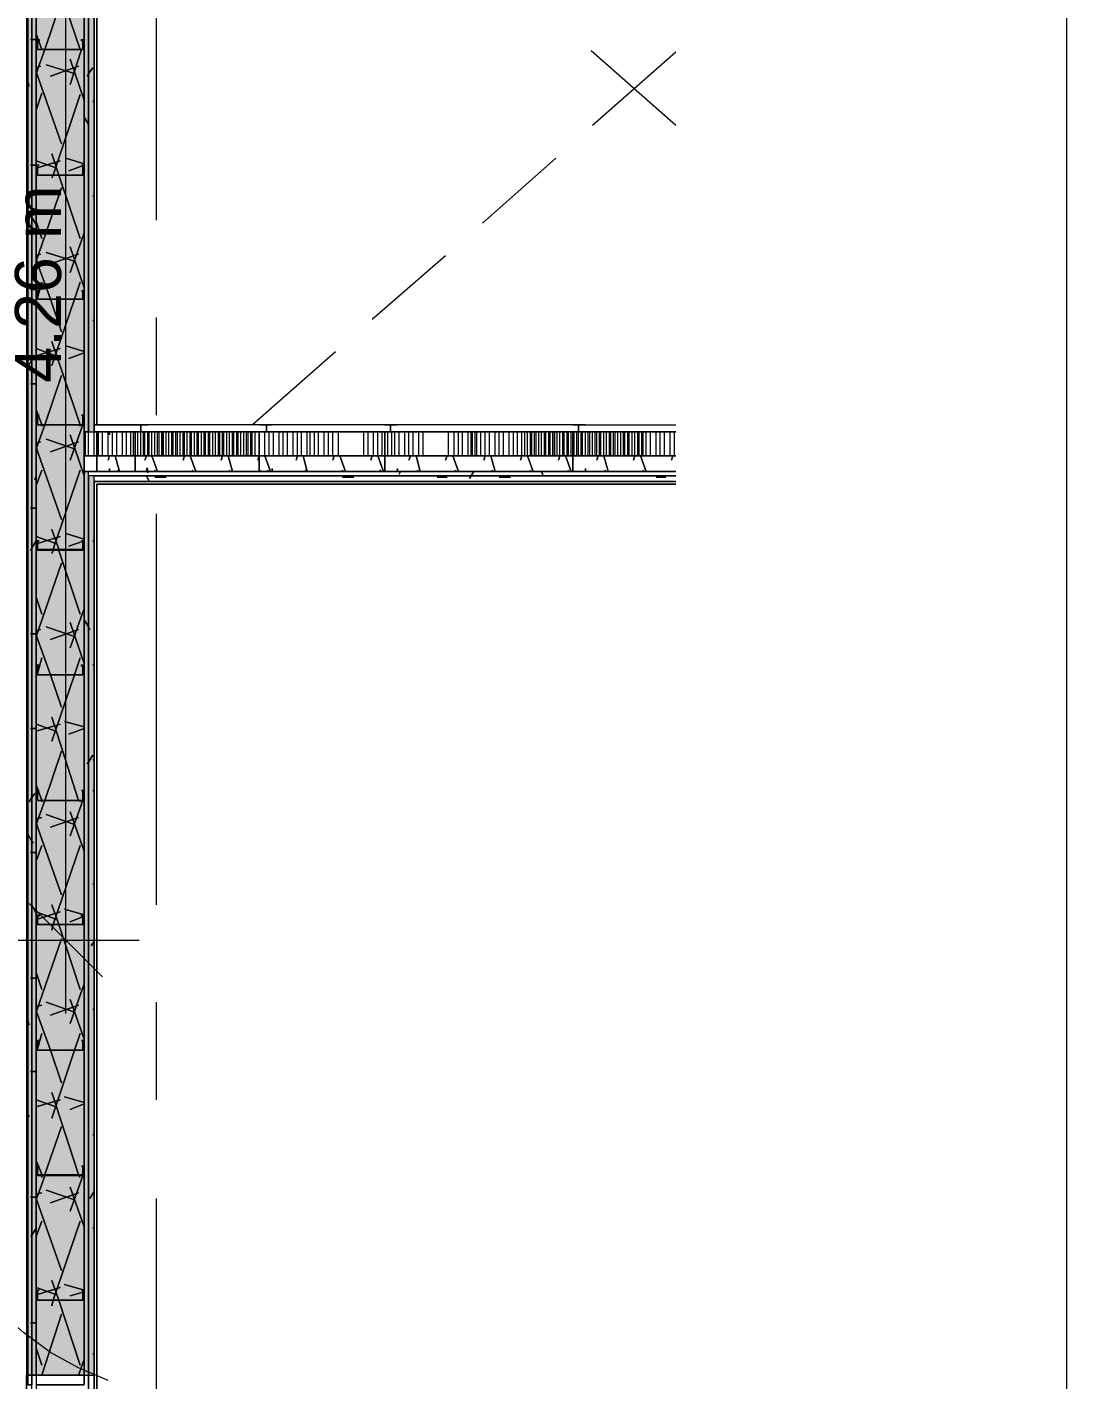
# Model space of a CAD drawing. Header units: metres. Extents: x -2 to 237, y -8 to 52.
# Drawn here: x 58.028 to 61.403, y 26.505 to 30.895 of the extents above; entities that cross this region are included whole.
import ezdxf

# ---------------------------------------------------------------- set-up
doc = ezdxf.new("R2010")
doc.units = ezdxf.units.M
doc.layers.add('HVAC - Ductos', color=5, linetype='Continuous', lineweight=0)
doc.layers.add('PDF_Text', color=7, linetype='Continuous', lineweight=0)
doc.layers.add('PDF_Geometry', color=7, linetype='Continuous', lineweight=0, true_color=0xaaaaaa)
doc.layers.add('PDF_Solid Fills', color=7, linetype='Continuous', lineweight=0, true_color=0xffffff)
doc.styles.add('PDF Helvetica', font='')
doc.styles.get('PDF Helvetica').set_extended_font_data('Helvetica')

msp = doc.modelspace()

# ---------------------------------------------------------------- hatches: boundary and pattern name
at = {"layer": 'PDF_Solid Fills', "lineweight": 0, "transparency": 33554559}
h = msp.add_hatch(color=256, dxfattribs=at)
h.paths.add_polyline_path([(58.0577, 24.2024), (58.044, 24.2024), (58.044, 22.7454), (58.0577, 22.7454)])
h.paths.add_polyline_path([(58.044, 32.5226), (58.0577, 32.5226), (58.0577, 32.5364), (58.044, 32.5364)])
h.paths.add_polyline_path([(58.044, 26.5207), (58.0577, 26.5207), (58.0577, 32.518), (58.044, 32.518)])
h = msp.add_hatch(color=256, dxfattribs=at)
h.paths.add_polyline_path([(58.044, 26.5207), (58.0577, 26.5207), (58.0577, 32.5364), (58.044, 32.5364)])
h.paths.add_polyline_path([(58.0577, 24.2024), (58.044, 24.2024), (58.044, 22.7454), (58.0577, 22.7454)])
h = msp.add_hatch(color=256, dxfattribs=at)
h.paths.add_polyline_path([(58.0577, 26.5207), (58.2135, 26.5207), (58.2135, 32.5502), (58.0577, 32.5502)])
h.paths.add_polyline_path([(58.2135, 24.2024), (58.0577, 24.2024), (58.0577, 22.7318), (58.06, 22.7318), (58.209, 22.7363)])
h = msp.add_hatch(color=256, dxfattribs=at)
h.paths.add_polyline_path([(58.0577, 26.5207), (58.2135, 26.5207), (58.2135, 32.5502), (58.0577, 32.5502)])
h.paths.add_polyline_path([(58.0623, 24.2024), (58.0623, 22.7318), (58.0645, 22.7318), (58.209, 22.7363), (58.2135, 24.2024)])
h = msp.add_hatch(color=256, dxfattribs=at)
h.paths.add_polyline_path([(58.2135, 32.5226), (58.2273, 32.5226), (58.2273, 32.5364), (58.2135, 32.5364)])
h.paths.add_polyline_path([(58.2273, 24.2024), (58.2135, 24.2024), (58.2135, 22.7454), (58.2273, 22.7454)])
h.paths.add_polyline_path([(58.2135, 26.5207), (58.2273, 26.5207), (58.2273, 29.453), (58.2135, 29.453)])
h.paths.add_polyline_path([(58.2135, 29.5813), (58.2273, 29.5813), (58.2273, 32.518), (58.2135, 32.518)])
h = msp.add_hatch(color=256, dxfattribs=at)
h.paths.add_polyline_path([(58.044, 26.5207), (58.044, 32.5226), (58.0303, 32.5226), (58.0303, 26.5207)])
h.paths.add_polyline_path([(58.044, 24.2024), (58.0303, 24.2024), (58.0303, 22.7638), (58.044, 22.7638)])
h = msp.add_hatch(color=256, dxfattribs=at)
h.paths.add_polyline_path([(58.044, 26.5207), (58.044, 32.518), (58.0303, 32.518), (58.0303, 26.5207)])
h.paths.add_polyline_path([(58.044, 24.2024), (58.0303, 24.2024), (58.0303, 22.7638), (58.044, 22.7638)])
h = msp.add_hatch(color=256, dxfattribs=at)
h.paths.add_polyline_path([(58.2273, 29.5813), (58.2456, 29.5813), (58.2456, 32.518), (58.2273, 32.518)])
h.paths.add_polyline_path([(58.2273, 22.7638), (58.2456, 22.7638), (58.2456, 24.2024), (58.2273, 24.2024)])
h.paths.add_polyline_path([(58.2273, 26.5207), (58.2456, 26.5207), (58.2456, 29.4392), (58.2273, 29.4392)])
h = msp.add_hatch(color=256, dxfattribs=at)
h.paths.add_polyline_path([(58.2135, 26.5207), (58.2273, 26.5207), (58.2273, 29.453), (58.2135, 29.453)])
h.paths.add_polyline_path([(58.2273, 24.2024), (58.2135, 24.2024), (58.2135, 22.7454), (58.2273, 22.7454)])
h = msp.add_hatch(color=256, dxfattribs=at)
h.paths.add_polyline_path([(58.2273, 26.5207), (58.2456, 26.5207), (58.2456, 29.4392), (58.2273, 29.4392)])
h.paths.add_polyline_path([(58.2273, 22.7638), (58.2456, 22.7638), (58.2456, 24.2024), (58.2273, 24.2024)])

# ---------------------------------------------------------------- linework, layer by layer
at = {"layer": 'HVAC - Ductos', "color": 252, "lineweight": 0, "true_color": 0x939598}
msp.add_lwpolyline([(61.4027, 8.9639), (61.4027, 12.5422), (61.4027, 13.8479), (61.4027, 16.8397), (61.4027, 25.3478), (61.4027, 37.5945), (61.4027, 42.4235), (61.4027, 45.3375), (61.4027, 46.2263)], dxfattribs=at)
at = {"layer": 'HVAC - Ductos', "lineweight": 0}
for points in [[(58.154, 27.6936), (58.154, 32.431)], [(58.0349, 28.051), (58.154, 27.9319), (58.2731, 27.8127)], [(57.5401, 27.9319), (58.154, 27.9319), (58.3922, 27.9319)], [(58.2914, 26.5024), (58.1952, 26.5436), (58.1036, 26.594), (58.0165, 26.6582), (57.9386, 26.7269), (57.8653, 26.8048), (57.8058, 26.8918), (57.7554, 26.9835), (57.7142, 27.0842), (57.6821, 27.185), (57.6637, 27.2904), (57.6592, 27.3958), (56.138, 27.3958), (56.1426, 27.2263), (56.161, 27.0568), (56.1884, 26.8918), (56.2297, 26.7269), (56.2847, 26.5666), (56.3534, 26.4107)]]:
    msp.add_lwpolyline(points, dxfattribs=at)
at = {"layer": 'PDF_Geometry', "lineweight": 0}
for points in [[(60.1332, 32.738), (58.0257, 32.738), (58.0257, 32.518), (58.0257, 26.5207), (58.2456, 26.5207), (58.2456, 29.4209), (60.1332, 29.4209)], [(60.1333, 22.5622), (58.044, 22.5622), (58.044, 22.5805), (58.044, 22.7317), (58.044, 22.7454), (58.044, 22.7638), (58.044, 24.2024), (58.044, 26.4886), (58.044, 26.5207), (58.044, 32.518), (58.044, 32.5226), (58.044, 32.5364), (58.044, 32.5502), (58.044, 32.7059), (58.044, 32.7197), (60.1333, 32.7197)], [(60.1332, 32.7059), (58.0577, 32.7059), (58.0577, 32.5502), (58.0577, 32.5364), (58.0577, 32.518), (58.0577, 26.5207), (58.0577, 26.4886), (58.0577, 24.2024), (58.044, 24.2024)], [(58.0577, 32.5502), (58.0577, 26.5207), (58.2135, 26.5207), (58.2135, 32.5502)], [(60.1332, 32.5226), (58.2273, 32.5226), (58.2273, 32.5364), (60.1332, 32.5364), (58.2273, 32.5364), (58.2273, 32.5226), (58.2273, 32.518), (58.2273, 29.5813), (58.2135, 29.5813), (58.2135, 29.5033), (58.2135, 29.453), (58.2135, 26.5207), (58.2135, 26.4886), (58.0577, 26.4886), (58.2135, 26.4886), (58.2135, 26.5207), (58.0577, 26.5207), (58.0577, 26.4886), (58.0577, 24.2024), (58.0577, 22.7638), (58.0577, 22.7454), (58.0577, 22.7317), (58.0577, 22.5805), (60.1332, 22.5805)], [(58.0303, 26.4886), (58.0303, 26.5207), (58.0303, 32.518)], [(58.2135, 32.518), (58.2135, 29.5813), (58.2135, 29.5033), (58.2456, 29.5033), (58.2548, 29.5033), (58.3785, 29.5033), (58.7816, 29.5033), (59.1894, 29.5033), (59.7988, 29.5033), (60.1333, 29.5033), (59.7988, 29.5033), (60.1333, 29.5033)], [(58.2456, 29.6041), (58.2456, 32.518), (58.2456, 29.6041)], [(58.3785, 29.6041), (58.2456, 29.6041), (58.2456, 32.518), (60.1332, 32.518)], [(58.2456, 29.6041), (58.2456, 32.518), (58.2456, 29.6041)], [(58.2456, 32.518), (58.2456, 29.6041)], [(58.2456, 32.518), (58.2456, 29.6041), (58.2456, 32.518)], [(58.4472, 31.5376), (58.4472, 30.2685)], [(58.0623, 30.8229), (58.0623, 30.8229)], [(58.209, 30.8229), (58.209, 30.8229)], [(60.1333, 30.5755), (59.8584, 30.8183)], [(60.1333, 30.8137), (59.8629, 30.5755)], [(58.0669, 30.4472), (58.0669, 30.4472)], [(58.2044, 30.4472), (58.2044, 30.4472)], [(59.5056, 30.2593), (59.7438, 30.47)], [(59.1482, 29.9478), (59.3864, 30.1539)], [(58.0669, 30.0394), (58.0669, 30.0394)], [(58.2044, 30.0394), (58.2044, 30.0394)], [(58.0623, 30.0119), (58.0623, 30.0119)], [(58.209, 30.0119), (58.209, 30.0119)], [(58.4472, 29.9524), (58.4472, 29.6362)], [(58.7588, 29.6041), (59.0291, 29.8424)], [(58.0623, 29.6041), (58.0623, 29.6041)], [(58.0669, 29.6362), (58.0669, 29.6362)], [(58.2044, 29.6362), (58.2044, 29.6362)], [(58.209, 29.6041), (58.209, 29.6041)], [(58.2273, 29.5813), (58.2456, 29.5813), (60.1332, 29.5813), (58.2456, 29.5813), (58.2456, 29.6041), (58.3785, 29.6041)], [(58.2456, 29.6041), (58.2456, 29.6041)], [(58.7862, 29.6041), (58.4151, 29.6041)], [(58.7862, 29.6041), (58.4151, 29.6041)], [(59.1894, 29.6041), (58.8229, 29.6041)], [(59.1894, 29.6041), (58.8229, 29.6041)], [(59.7988, 29.6041), (59.2307, 29.6041)], [(59.7988, 29.6041), (59.2307, 29.6041)], [(59.84, 29.6041), (60.1332, 29.6041)], [(59.84, 29.6041), (60.1333, 29.6041)], [(58.2135, 29.5033), (58.2135, 29.5813), (60.1333, 29.5813)], [(58.2456, 29.5813), (58.2456, 29.5813)], [(58.8229, 29.5813), (58.8229, 29.5813)], [(59.7988, 29.5537), (59.7988, 29.5537)], [(59.8263, 29.5813), (59.8263, 29.5813)], [(58.3785, 29.5171), (58.3785, 29.5171)], [(58.7816, 29.54), (58.7816, 29.5446)], [(60.1332, 29.453), (58.2456, 29.453), (58.2273, 29.453), (58.2135, 29.453), (58.2135, 29.5033), (58.2548, 29.5033), (58.3785, 29.5033), (58.7816, 29.5033), (59.1894, 29.5033), (59.7988, 29.5033), (59.1894, 29.5033), (58.7816, 29.5033), (58.3785, 29.5033), (58.2548, 29.5033), (58.2135, 29.5033), (58.2135, 29.453), (60.1333, 29.453)], [(58.8229, 29.4621), (58.8229, 29.4621)], [(58.0257, 24.2024), (58.0257, 26.4886), (58.0257, 26.5207), (58.2456, 26.5207), (58.2456, 29.4209), (58.2456, 22.7638), (58.2456, 29.4209), (58.2456, 22.7638), (58.2456, 29.2651), (58.2456, 22.7638), (58.2456, 29.4209), (58.2456, 22.7638)], [(60.1332, 22.7454), (58.2273, 22.7454), (58.2273, 22.7638), (58.2273, 24.2024), (58.2273, 26.4886), (58.2273, 26.5207), (58.2456, 26.5207), (58.2456, 26.4886), (58.2456, 26.5207), (58.2456, 26.4886), (58.2456, 24.2024), (58.2456, 22.7638), (58.2456, 29.4209), (58.2456, 29.4392), (60.1332, 29.4392), (58.2456, 29.4392), (58.2273, 29.4392), (58.2273, 26.5207), (58.2273, 26.4886), (58.2273, 24.2024), (58.2135, 24.2024)], [(60.1332, 29.4392), (58.2273, 29.4392), (58.2273, 29.453), (60.1332, 29.453)], [(58.2456, 29.4209), (58.2456, 29.4209)], [(58.2456, 26.5207), (58.2456, 29.4209), (58.2456, 26.5207)], [(58.2456, 29.4209), (60.1332, 29.4209)], [(60.1332, 29.4209), (58.2456, 29.4209)], [(58.2456, 29.4209), (58.2456, 29.4209)], [(58.8183, 29.453), (58.8183, 29.453)], [(59.1986, 29.453), (59.1986, 29.453)], [(59.8217, 29.453), (59.8217, 29.453)], [(58.2548, 22.7729), (58.2548, 29.4117)], [(58.2548, 29.4117), (58.2548, 22.7729)], [(58.4472, 29.3155), (58.4472, 28.0464)], [(58.0623, 29.201), (58.0623, 29.201)], [(58.0669, 29.2284), (58.0669, 29.2284)], [(58.2044, 29.2284), (58.2044, 29.2284)], [(58.209, 29.201), (58.209, 29.201)], [(58.0623, 28.7932), (58.0623, 28.7932)], [(58.209, 28.7932), (58.209, 28.7932)], [(58.0669, 28.4175), (58.0669, 28.4175)], [(58.2044, 28.4175), (58.2044, 28.4175)], [(58.0623, 27.9823), (58.0623, 27.9823)], [(58.209, 27.9823), (58.209, 27.9823)], [(58.4472, 27.7302), (58.4472, 27.4141)], [(58.0623, 27.5745), (58.0623, 27.5745)], [(58.0669, 27.6066), (58.0669, 27.6066)], [(58.2044, 27.6066), (58.2044, 27.6066)], [(58.209, 27.5745), (58.209, 27.5745)], [(58.0669, 27.1988), (58.0669, 27.1988)], [(58.2044, 27.1988), (58.2044, 27.1988)], [(58.0623, 27.1713), (58.0623, 27.1713)], [(58.209, 27.1713), (58.209, 27.1713)], [(58.4472, 27.0934), (58.4472, 25.8243)], [(58.0669, 26.7956), (58.0669, 26.7956)], [(58.2044, 26.7956), (58.2044, 26.7956)], [(58.0623, 26.7635), (58.0623, 26.7635)], [(58.209, 26.7635), (58.209, 26.7635)], [(58.0257, 26.5207), (58.0257, 26.4886), (58.0257, 24.2024), (58.2456, 24.2024), (58.2456, 26.4886), (58.2456, 24.2024), (58.2456, 26.4886), (58.2456, 26.5207)], [(58.044, 26.5207), (58.0303, 26.5207), (58.0303, 26.4886), (58.044, 26.4886), (58.0303, 26.4886)], [(58.0577, 26.5207), (58.044, 26.5207), (58.044, 26.4886)], [(58.2135, 26.5207), (58.2273, 26.5207)]]:
    msp.add_lwpolyline(points, dxfattribs=at)
for points in [[(58.044, 26.5207), (58.0577, 26.5207), (58.0577, 32.5364), (58.044, 32.5364)], [(58.2273, 32.5364), (58.2135, 32.5364), (58.2135, 29.5813), (58.2273, 29.5813)], [(58.0303, 32.518), (58.0257, 32.518), (58.0257, 26.5207), (58.0303, 26.5207)], [(58.0303, 26.5207), (58.044, 26.5207), (58.044, 32.5226), (58.0303, 32.5226)], [(58.2456, 32.5226), (58.2273, 32.5226), (58.2273, 29.5813), (58.2456, 29.5813)], [(58.2456, 32.518), (58.2456, 32.5226), (60.1332, 32.5226), (58.2456, 32.5226), (58.2456, 32.518), (58.2456, 29.6041), (58.2456, 29.5813), (58.2456, 29.6041)], [(58.2456, 29.6041), (58.2456, 32.518)], [(58.2548, 29.6041), (58.2548, 32.5089)], [(58.2548, 29.6041), (58.2548, 32.5089)], [(58.2135, 30.8229), (58.209, 30.8229), (58.0623, 30.8229), (58.0577, 30.8229), (58.0577, 30.855), (58.0669, 30.855), (58.0669, 30.8504), (58.0623, 30.8504), (58.0623, 30.8229), (58.209, 30.8229), (58.209, 30.8504), (58.2044, 30.8504), (58.2044, 30.855), (58.2135, 30.855)], [(58.2135, 30.4197), (58.2135, 30.4151), (58.209, 30.4151), (58.0623, 30.4151), (58.0577, 30.4197), (58.0577, 30.4472), (58.0669, 30.4472), (58.0623, 30.4472), (58.0623, 30.4197), (58.0623, 30.4151), (58.209, 30.4151), (58.209, 30.4197), (58.209, 30.4472), (58.2044, 30.4472), (58.2135, 30.4472)], [(58.2135, 30.0119), (58.209, 30.0119), (58.0623, 30.0119), (58.0577, 30.0119), (58.0577, 30.0394), (58.0669, 30.0394), (58.0623, 30.0394), (58.0623, 30.0119), (58.209, 30.0119), (58.209, 30.0394), (58.2044, 30.0394), (58.2135, 30.0394)], [(58.2135, 29.6041), (58.209, 29.6041), (58.0623, 29.6041), (58.0577, 29.6041), (58.0577, 29.6362), (58.0669, 29.6362), (58.0623, 29.6362), (58.0623, 29.6041), (58.209, 29.6041), (58.209, 29.6362), (58.2044, 29.6362), (58.2135, 29.6362)], [(58.4197, 29.5813), (58.3968, 29.5813), (58.3968, 29.6041), (58.3785, 29.6041), (58.4151, 29.6041), (58.4106, 29.6041), (58.4151, 29.6041), (58.4197, 29.6041), (58.4151, 29.6041), (58.3785, 29.6041), (58.3968, 29.6041), (58.3968, 29.5813), (58.3785, 29.5813), (58.3785, 29.4575), (58.3785, 29.453), (58.4151, 29.453), (58.4197, 29.453), (58.4197, 29.4575), (58.4197, 29.4621), (58.4151, 29.4621), (58.4151, 29.4575), (58.4151, 29.453), (58.3785, 29.453), (58.3785, 29.4575), (58.3785, 29.5813)], [(58.8229, 29.5813), (58.8046, 29.5813), (58.8046, 29.6041), (58.8, 29.6041), (58.7862, 29.6041), (58.8229, 29.6041), (58.8183, 29.6041), (58.8229, 29.6041), (58.7816, 29.6041), (58.8, 29.6041), (58.8046, 29.6041), (58.8046, 29.5813), (58.7862, 29.5813), (58.7816, 29.5813), (58.7816, 29.4575), (58.7816, 29.453), (58.7862, 29.453), (58.8229, 29.453), (58.8229, 29.4575), (58.8229, 29.4621), (58.8229, 29.4575), (58.8229, 29.453), (58.7862, 29.453), (58.7816, 29.4575), (58.7816, 29.5813), (58.7862, 29.5813)], [(59.2307, 29.5813), (59.2077, 29.5813), (59.2077, 29.6041), (59.1894, 29.6041), (59.2307, 29.6041), (59.2215, 29.6041), (59.2307, 29.6041), (59.1894, 29.6041), (59.2077, 29.6041), (59.2077, 29.5813), (59.1894, 29.5813), (59.1894, 29.4575), (59.1894, 29.453), (59.2261, 29.453), (59.2307, 29.453), (59.2307, 29.4575), (59.2307, 29.4621), (59.2307, 29.4575), (59.2261, 29.453), (59.1894, 29.453), (59.1894, 29.4575), (59.1894, 29.5813)], [(59.84, 29.5813), (59.8171, 29.5813), (59.8171, 29.6041), (59.7988, 29.6041), (59.84, 29.6041), (59.8354, 29.6041), (59.84, 29.6041), (59.7988, 29.6041), (59.8171, 29.6041), (59.8171, 29.5813), (59.7988, 29.5813), (59.7988, 29.4575), (59.7988, 29.453), (59.84, 29.453), (59.84, 29.4575), (59.84, 29.4621), (59.84, 29.4575), (59.84, 29.453), (59.7988, 29.453), (59.7988, 29.4575), (59.7988, 29.5813)], [(58.296, 29.5813), (58.296, 29.5721), (58.296, 29.5813), (58.2548, 29.5813), (58.2548, 29.4575), (58.2548, 29.453), (58.296, 29.453), (58.296, 29.4575), (58.296, 29.4621), (58.296, 29.4575), (58.296, 29.453), (58.2548, 29.453), (58.2548, 29.4575), (58.2548, 29.5813)], [(58.2135, 26.5207), (58.2273, 26.5207), (58.2273, 29.453), (58.2135, 29.453)], [(58.2273, 26.5207), (58.2456, 26.5207), (58.2456, 29.4392), (58.2273, 29.4392)], [(60.1332, 29.4209), (58.2456, 29.4209)], [(58.2456, 29.4209), (60.1332, 29.4209)], [(58.2548, 22.7729), (58.2548, 29.4117)], [(60.1333, 29.4117), (58.2548, 29.4117)], [(60.1333, 29.4117), (58.2548, 29.4117)], [(58.2135, 29.201), (58.2135, 29.1964), (58.209, 29.1964), (58.0623, 29.1964), (58.0577, 29.201), (58.0577, 29.2284), (58.0669, 29.2284), (58.0623, 29.2284), (58.0623, 29.201), (58.209, 29.201), (58.209, 29.2284), (58.2044, 29.2284), (58.2135, 29.2284)], [(58.2135, 28.7932), (58.209, 28.7932), (58.0623, 28.7932), (58.0577, 28.7932), (58.0577, 28.8252), (58.0669, 28.8252), (58.0669, 28.8207), (58.0623, 28.8207), (58.0623, 28.7932), (58.209, 28.7932), (58.209, 28.8207), (58.2044, 28.8207), (58.2044, 28.8252), (58.2135, 28.8252)], [(58.2135, 28.39), (58.2135, 28.3854), (58.209, 28.3854), (58.0623, 28.3854), (58.0577, 28.39), (58.0577, 28.4175), (58.0669, 28.4175), (58.0623, 28.4175), (58.0623, 28.39), (58.0623, 28.3854), (58.209, 28.3854), (58.209, 28.39), (58.209, 28.4175), (58.2044, 28.4175), (58.2135, 28.4175)], [(58.2135, 27.9823), (58.209, 27.9823), (58.0623, 27.9823), (58.0577, 27.9823), (58.0577, 28.0143), (58.0669, 28.0143), (58.0669, 28.0097), (58.0623, 28.0097), (58.0623, 27.9823), (58.209, 27.9823), (58.209, 28.0097), (58.2044, 28.0097), (58.2044, 28.0143), (58.2135, 28.0143)], [(58.2135, 27.5745), (58.209, 27.5745), (58.0623, 27.5745), (58.0577, 27.5745), (58.0577, 27.6066), (58.0669, 27.6066), (58.0623, 27.6066), (58.0623, 27.5745), (58.209, 27.5745), (58.209, 27.6066), (58.2044, 27.6066), (58.2135, 27.6066)], [(58.2135, 27.1713), (58.209, 27.1667), (58.0623, 27.1667), (58.0623, 27.1713), (58.0577, 27.1713), (58.0577, 27.1988), (58.0669, 27.1988), (58.0623, 27.1988), (58.0623, 27.1713), (58.209, 27.1713), (58.209, 27.1988), (58.2044, 27.1988), (58.2135, 27.1988)], [(58.2135, 26.7635), (58.209, 26.7635), (58.0623, 26.7635), (58.0577, 26.7635), (58.0577, 26.7956), (58.0669, 26.7956), (58.0623, 26.7956), (58.0623, 26.7635), (58.209, 26.7635), (58.209, 26.7956), (58.2044, 26.7956), (58.2135, 26.7956)]]:
    msp.add_lwpolyline(points, close=True, dxfattribs=at)
at = {"layer": 'PDF_Geometry', "color": 254, "lineweight": 0, "true_color": 0xd2d2d2}
for points in [[(58.1081, 31.0932), (58.1998, 30.8229)], [(58.1402, 30.9832), (58.0853, 30.8229), (58.0577, 30.7449), (58.0623, 30.7449), (58.0577, 30.7449), (58.0853, 30.8229)], [(58.0577, 30.8733), (58.0761, 30.8229)], [(58.2044, 30.8229), (58.1677, 30.7083)], [(58.209, 30.8366), (58.209, 30.8229)], [(58.1677, 30.7908), (58.2135, 30.6579)], [(58.0715, 30.7679), (58.0577, 30.7633)], [(58.0577, 30.7495), (58.1402, 30.5159)], [(58.0899, 30.7725), (58.1815, 30.7449)], [(58.1952, 30.7679), (58.1036, 30.7358)], [(58.0761, 30.6809), (58.0577, 30.6259)], [(58.1998, 30.6763), (58.1127, 30.4151), (58.1081, 30.406), (58.1127, 30.4151)], [(58.1081, 30.4838), (58.1311, 30.4151), (58.1998, 30.2089), (58.1311, 30.4151)], [(58.0577, 30.4609), (58.1219, 30.438)], [(58.1357, 30.4609), (58.0623, 30.438)], [(58.154, 30.47), (58.2135, 30.4518)], [(58.2135, 30.4472), (58.1631, 30.4288)], [(58.1402, 30.3738), (58.0577, 30.1356), (58.0623, 30.1356), (58.0577, 30.1356)], [(58.0577, 30.2639), (58.0761, 30.2089)], [(58.2135, 30.2273), (58.1677, 30.0989)], [(58.1677, 30.1815), (58.2135, 30.0486)], [(58.0715, 30.1585), (58.0577, 30.1539)], [(58.0577, 30.1402), (58.1036, 30.0119), (58.1402, 29.9066), (58.1036, 30.0119)], [(58.0899, 30.1631), (58.1815, 30.1356)], [(58.1952, 30.1585), (58.1036, 30.1265)], [(58.0761, 30.0669), (58.0623, 30.0165)], [(58.1998, 30.0669), (58.1815, 30.0119), (58.1081, 29.7966), (58.1815, 30.0119)], [(58.1081, 29.8745), (58.1998, 29.6041), (58.1998, 29.5996), (58.1998, 29.6041)], [(58.154, 29.8607), (58.2135, 29.8424)], [(58.0577, 29.8516), (58.1219, 29.8286)], [(58.1357, 29.8516), (58.0577, 29.8286)], [(58.2135, 29.8378), (58.1631, 29.8195)], [(58.1402, 29.7645), (58.0853, 29.6041), (58.0577, 29.5263), (58.0623, 29.5263), (58.0577, 29.5263), (58.0853, 29.6041)], [(58.0577, 29.6545), (58.0761, 29.6041), (58.0761, 29.5996), (58.0761, 29.6041)], [(58.209, 29.6179), (58.209, 29.6041), (58.1677, 29.4896), (58.209, 29.6041)], [(58.0715, 29.5492), (58.0577, 29.5446)], [(58.0899, 29.5583), (58.1815, 29.5263)], [(58.1952, 29.5492), (58.1036, 29.5171)], [(58.1677, 29.5721), (58.2135, 29.4392)], [(58.0577, 29.5309), (58.1402, 29.2972)], [(58.0761, 29.4575), (58.0577, 29.4072)], [(58.1998, 29.4575), (58.1127, 29.201)], [(58.0577, 29.2422), (58.1219, 29.2193)], [(58.1357, 29.2422), (58.0623, 29.2193)], [(58.1081, 29.2651), (58.1311, 29.201)], [(58.154, 29.2514), (58.2135, 29.233)], [(58.2135, 29.2284), (58.1631, 29.2101)], [(58.1402, 29.1552), (58.0577, 28.9169), (58.0623, 28.9169), (58.0577, 28.9169)], [(58.1127, 29.1964), (58.1081, 29.1872)], [(58.1311, 29.1964), (58.1998, 28.9902)], [(58.0577, 29.0452), (58.0761, 28.9902)], [(58.2135, 29.0085), (58.1677, 28.8803)], [(58.0715, 28.9398), (58.0577, 28.9352)], [(58.0899, 28.949), (58.1815, 28.9169)], [(58.1952, 28.9398), (58.1036, 28.9077)], [(58.1677, 28.9627), (58.2135, 28.8298)], [(58.0577, 28.9215), (58.1036, 28.7932), (58.1402, 28.6878), (58.1036, 28.7932)], [(58.0761, 28.8482), (58.0623, 28.7978)], [(58.1998, 28.8482), (58.1815, 28.7932), (58.1081, 28.5779), (58.1815, 28.7932)], [(58.0577, 28.6328), (58.1219, 28.6099)], [(58.1357, 28.6328), (58.0577, 28.6099)], [(58.1081, 28.6558), (58.1952, 28.3854)], [(58.1494, 28.642), (58.2135, 28.6237)], [(58.2135, 28.6191), (58.1631, 28.6008)], [(58.1402, 28.5458), (58.0853, 28.3854), (58.0577, 28.3076), (58.0623, 28.3076), (58.0577, 28.3076), (58.0853, 28.3854)], [(58.0577, 28.4358), (58.0761, 28.3854), (58.0761, 28.3809), (58.0761, 28.3854)], [(58.209, 28.3992), (58.209, 28.3854), (58.1677, 28.2709), (58.209, 28.3854)], [(58.1998, 28.3854), (58.1998, 28.3809)], [(58.0761, 28.3305), (58.0577, 28.3259)], [(58.0899, 28.3396), (58.1815, 28.3076)], [(58.1952, 28.3305), (58.1036, 28.2984)], [(58.1677, 28.3488), (58.2135, 28.2205)], [(58.0577, 28.3121), (58.1402, 28.0785)], [(58.0761, 28.2388), (58.0577, 28.1884)], [(58.1998, 28.2388), (58.1127, 27.9823), (58.1081, 27.9639), (58.1127, 27.9823)], [(58.0577, 28.0235), (58.1219, 28.0005)], [(58.1357, 28.0235), (58.0623, 28.0005)], [(58.1081, 28.0464), (58.1311, 27.9823), (58.1998, 27.7715), (58.1311, 27.9823)], [(58.1494, 28.0327), (58.2135, 28.0143)], [(58.2135, 28.0097), (58.1677, 27.9914)], [(58.1402, 27.9365), (58.0577, 27.6982)], [(58.0577, 27.8265), (58.0761, 27.7715)], [(58.2135, 27.7898), (58.1677, 27.6616)], [(58.0761, 27.7211), (58.0577, 27.7165)], [(58.0899, 27.7302), (58.1815, 27.6982)], [(58.1952, 27.7211), (58.1036, 27.689)], [(58.1677, 27.7394), (58.2135, 27.6111)], [(58.0577, 27.7028), (58.1036, 27.5745), (58.1402, 27.4691), (58.1036, 27.5745)], [(58.0761, 27.6295), (58.0623, 27.5791)], [(58.1998, 27.6295), (58.1815, 27.5745), (58.1081, 27.3546), (58.1815, 27.5745)], [(58.0577, 27.4141), (58.1219, 27.3913)], [(58.1357, 27.4141), (58.0577, 27.3913)], [(58.1081, 27.4371), (58.1952, 27.1713)], [(58.1494, 27.4233), (58.2135, 27.4049)], [(58.2135, 27.4004), (58.1677, 27.3821)], [(58.1402, 27.3271), (58.0853, 27.1713)], [(58.0577, 27.2171), (58.0761, 27.1713)], [(58.0853, 27.1667), (58.0577, 27.0888)], [(58.0761, 27.1667), (58.0761, 27.1622)], [(58.209, 27.1667), (58.1677, 27.0522)], [(58.1952, 27.1667), (58.1998, 27.1622)], [(58.209, 27.1759), (58.209, 27.1713)], [(58.0761, 27.1118), (58.0577, 27.1072)], [(58.0577, 27.0934), (58.1402, 26.8597)], [(58.0899, 27.1209), (58.1815, 27.0888)], [(58.1952, 27.1118), (58.1036, 27.0797)], [(58.1677, 27.1301), (58.2135, 27.0018)], [(58.0761, 27.0201), (58.0577, 26.9697)], [(58.1998, 27.0201), (58.1127, 26.7635), (58.1081, 26.7452), (58.1127, 26.7635)], [(58.1081, 26.8277), (58.1311, 26.7635), (58.1998, 26.5528), (58.1311, 26.7635)], [(58.0577, 26.8048), (58.1219, 26.7819)], [(58.1357, 26.8048), (58.0623, 26.7819)], [(58.1494, 26.8139), (58.2135, 26.7956)], [(58.2135, 26.791), (58.1677, 26.7773)], [(58.1402, 26.7177), (58.0761, 26.5207)], [(58.0577, 26.6078), (58.0761, 26.5528)], [(58.2135, 26.5712), (58.1952, 26.5207)]]:
    msp.add_lwpolyline(points, close=True, dxfattribs=at)
at = {"layer": 'PDF_Geometry', "color": 254, "lineweight": 0, "true_color": 0xeaeaea}
for points in [[(58.0577, 30.855), (58.044, 30.855), (58.0394, 30.855), (58.044, 30.855)], [(58.2227, 30.7358), (58.2273, 30.7449), (58.241, 30.7633), (58.2273, 30.7449)], [(58.0303, 30.7175), (58.0349, 30.7037)], [(58.2456, 30.6533), (58.241, 30.6533)], [(58.2135, 30.6029), (58.2273, 30.5801)], [(58.0577, 30.4472), (58.044, 30.4472), (58.0394, 30.4472), (58.044, 30.4472)], [(58.2456, 30.3464), (58.241, 30.3464)], [(58.044, 30.2776), (58.0577, 30.2548)], [(58.0577, 30.044), (58.044, 30.044), (58.0394, 30.044), (58.044, 30.044)], [(58.2135, 29.9936), (58.2135, 29.9844)], [(58.2456, 29.9432), (58.241, 29.9432)], [(58.044, 29.8149), (58.044, 29.8195), (58.044, 29.8149), (58.0303, 29.792)], [(58.0577, 29.737), (58.044, 29.737), (58.0394, 29.737), (58.044, 29.737)], [(58.4701, 29.5813), (58.4701, 29.5033)], [(58.6488, 29.5813), (58.6488, 29.5033)], [(59.7392, 29.5813), (59.7392, 29.5033)], [(59.9179, 29.5813), (59.9179, 29.5033)], [(58.0532, 29.4255), (58.0577, 29.4392)], [(58.4151, 29.4392), (58.4243, 29.4209)], [(58.4197, 29.4484), (58.4197, 29.453)], [(58.4793, 29.4346), (58.4426, 29.4346)], [(59.0887, 29.4346), (59.052, 29.4346)], [(59.2352, 29.4438), (59.2398, 29.453)], [(59.391, 29.4346), (59.359, 29.4346)], [(59.4643, 29.4301), (59.4689, 29.4392), (59.4781, 29.453), (59.4689, 29.4392)], [(59.5972, 29.4346), (59.5605, 29.4346)], [(59.698, 29.453), (59.7025, 29.4392)], [(60.1012, 29.4346), (60.0691, 29.4346)], [(58.0577, 29.3338), (58.044, 29.3338), (58.0394, 29.3338), (58.044, 29.3338)], [(58.044, 29.2056), (58.0577, 29.2284), (58.044, 29.2056), (58.0394, 29.1964)], [(58.2456, 29.2284), (58.241, 29.2284)], [(58.2135, 28.9719), (58.2273, 28.949), (58.2319, 28.9398), (58.2273, 28.949)], [(58.0577, 28.9261), (58.044, 28.9261), (58.0394, 28.9261), (58.044, 28.9261)], [(58.2456, 28.8252), (58.241, 28.8252)], [(58.0577, 28.6191), (58.044, 28.6191), (58.0394, 28.6191), (58.044, 28.6191)], [(58.2227, 28.5045), (58.2273, 28.5091), (58.241, 28.5321), (58.2273, 28.5091)], [(58.241, 28.5183), (58.2456, 28.5137)], [(58.044, 28.3946), (58.0532, 28.4083), (58.044, 28.3946), (58.0349, 28.3809)], [(58.2456, 28.4175), (58.241, 28.4175)], [(58.044, 28.2526), (58.0486, 28.248), (58.044, 28.2526), (58.0303, 28.2754)], [(58.0577, 28.2159), (58.044, 28.2159), (58.0394, 28.2159), (58.044, 28.2159)], [(58.2456, 28.1151), (58.241, 28.1151)], [(58.044, 28.0464), (58.0577, 28.0189), (58.044, 28.0464), (58.044, 28.051)], [(58.2364, 27.9135), (58.2456, 27.9273)], [(58.0577, 27.8082), (58.044, 27.8082), (58.0394, 27.8082), (58.044, 27.8082)], [(58.0577, 27.8219), (58.0577, 27.8173)], [(58.2456, 27.7074), (58.241, 27.7074)], [(58.0303, 27.6707), (58.0349, 27.657)], [(58.0577, 27.5058), (58.044, 27.5058), (58.0394, 27.5058), (58.044, 27.5058)], [(58.0303, 27.3546), (58.0349, 27.3637)], [(58.2456, 27.2996), (58.241, 27.2996)], [(58.0577, 27.098), (58.044, 27.098), (58.0394, 27.098), (58.044, 27.098)], [(58.2319, 27.0934), (58.2456, 27.1164)], [(58.044, 26.9743), (58.0577, 26.9972), (58.044, 26.9743), (58.0394, 26.9697)], [(58.2456, 26.9972), (58.241, 26.9972)], [(58.0577, 26.6902), (58.044, 26.6902), (58.0394, 26.6902), (58.044, 26.6902)], [(58.2456, 26.5894), (58.241, 26.5894)]]:
    msp.add_lwpolyline(points, close=True, dxfattribs=at)
at = {"layer": 'PDF_Geometry', "color": 254, "lineweight": 0, "true_color": 0xd2d2d2}
for points in [[(58.0577, 30.8274), (58.0623, 30.832)], [(58.1723, 30.8229), (58.1723, 30.8229)], [(58.1494, 30.4151), (58.1494, 30.4151)], [(58.2548, 29.5171), (58.2548, 29.5171)], [(58.0577, 29.201), (58.0623, 29.201)], [(58.0623, 29.201), (58.0623, 29.201)], [(58.0577, 28.8207), (58.0623, 28.8207), (58.0669, 28.8252)], [(58.154, 28.7932), (58.154, 28.7932)], [(58.1311, 28.3854), (58.1311, 28.3854)], [(58.0577, 27.1896), (58.0623, 27.1896)], [(58.2135, 27.1209), (58.2135, 27.1209)], [(58.2135, 27.1209), (58.2135, 27.1209)], [(58.1357, 26.7635), (58.1357, 26.7635)]]:
    msp.add_lwpolyline(points, dxfattribs=at)
at = {"layer": 'PDF_Geometry', "color": 254, "lineweight": 0, "true_color": 0xeaeaea}
for points in [[(58.2181, 29.5033), (58.2181, 29.5813)], [(58.2273, 29.5033), (58.2273, 29.5813)], [(58.2456, 29.5033), (58.2456, 29.5813)], [(58.2594, 29.5033), (58.2594, 29.5813)], [(58.2731, 29.5033), (58.2731, 29.5813)], [(58.2914, 29.5033), (58.2914, 29.5813)], [(58.3052, 29.5033), (58.3052, 29.5813)], [(58.3189, 29.5033), (58.3189, 29.5813)], [(58.3372, 29.5033), (58.3372, 29.5813)], [(58.351, 29.5033), (58.351, 29.5813)], [(58.3647, 29.5033), (58.3647, 29.5813)], [(58.3739, 29.5033), (58.3739, 29.5813)], [(58.3785, 29.5033), (58.3785, 29.5813)], [(58.3876, 29.5033), (58.3876, 29.5813)], [(58.3968, 29.5033), (58.3968, 29.5813)], [(58.406, 29.5033), (58.406, 29.5813)], [(58.4106, 29.5033), (58.4106, 29.5813)], [(58.4197, 29.5033), (58.4197, 29.5813)], [(58.4243, 29.5033), (58.4243, 29.5813)], [(58.4334, 29.5033), (58.4334, 29.5813)], [(58.4426, 29.5033), (58.4426, 29.5813)], [(58.4518, 29.5033), (58.4518, 29.5813)], [(58.4564, 29.5033), (58.4564, 29.5813)], [(58.4655, 29.5033), (58.4655, 29.5813)], [(58.4793, 29.5033), (58.4793, 29.5813)], [(58.4884, 29.5033), (58.4884, 29.5813)], [(58.4976, 29.5033), (58.4976, 29.5813)], [(58.5022, 29.5033), (58.5022, 29.5813)], [(58.5113, 29.5033), (58.5113, 29.5813)], [(58.5159, 29.5033), (58.5159, 29.5813)], [(58.5251, 29.5033), (58.5251, 29.5813)], [(58.5343, 29.5033), (58.5343, 29.5813)], [(58.5389, 29.5033), (58.5389, 29.5813)], [(58.548, 29.5033), (58.548, 29.5813)], [(58.5571, 29.5033), (58.5571, 29.5813)], [(58.5617, 29.5033), (58.5617, 29.5813)], [(58.5709, 29.5033), (58.5709, 29.5813)], [(58.5801, 29.5033), (58.5801, 29.5813)], [(58.5847, 29.5033), (58.5847, 29.5813)], [(58.5938, 29.5033), (58.5938, 29.5813)], [(58.6029, 29.5033), (58.6029, 29.5813)], [(58.6075, 29.5033), (58.6075, 29.5813)], [(58.6167, 29.5033), (58.6167, 29.5813)], [(58.6213, 29.5033), (58.6213, 29.5813)], [(58.6305, 29.5033), (58.6305, 29.5813)], [(58.6396, 29.5033), (58.6396, 29.5813)], [(58.6534, 29.5033), (58.6534, 29.5813)], [(58.6625, 29.5033), (58.6625, 29.5813)], [(58.6671, 29.5033), (58.6671, 29.5813)], [(58.6763, 29.5033), (58.6763, 29.5813)], [(58.6855, 29.5033), (58.6855, 29.5813)], [(58.6946, 29.5033), (58.6946, 29.5813)], [(58.6992, 29.5033), (58.6992, 29.5813)], [(58.7083, 29.5033), (58.7083, 29.5813)], [(58.7129, 29.5033), (58.7129, 29.5813)], [(58.7221, 29.5033), (58.7221, 29.5813)], [(58.7313, 29.5033), (58.7313, 29.5813)], [(58.7404, 29.5033), (58.7404, 29.5813)], [(58.745, 29.5033), (58.745, 29.5813)], [(58.7542, 29.5033), (58.7542, 29.5813)], [(58.7588, 29.5033), (58.7588, 29.5813)], [(58.7679, 29.5033), (58.7679, 29.5813)], [(58.8, 29.5033), (58.8, 29.5813)], [(58.8138, 29.5033), (58.8138, 29.5813)], [(58.8275, 29.5033), (58.8275, 29.5813)], [(58.8458, 29.5033), (58.8458, 29.5813)], [(58.8596, 29.5033), (58.8596, 29.5813)], [(58.8733, 29.5033), (58.8733, 29.5813)], [(58.8916, 29.5033), (58.8916, 29.5813)], [(58.9054, 29.5033), (58.9054, 29.5813)], [(58.9191, 29.5033), (58.9191, 29.5813)], [(58.9374, 29.5033), (58.9374, 29.5813)], [(58.9466, 29.5033), (58.9466, 29.5813)], [(58.9603, 29.5033), (58.9603, 29.5813)], [(58.9741, 29.5033), (58.9741, 29.5813)], [(58.9924, 29.5033), (58.9924, 29.5813)], [(59.0062, 29.5033), (59.0062, 29.5813)], [(59.0199, 29.5033), (59.0199, 29.5813)], [(59.0382, 29.5033), (59.0382, 29.5813)], [(59.1207, 29.5033), (59.1207, 29.5813)], [(59.1345, 29.5033), (59.1345, 29.5813)], [(59.1527, 29.5033), (59.1527, 29.5813)], [(59.1665, 29.5033), (59.1665, 29.5813)], [(59.1803, 29.5033), (59.1803, 29.5813)], [(59.1986, 29.5033), (59.1986, 29.5813)], [(59.2123, 29.5033), (59.2123, 29.5813)], [(59.2215, 29.5033), (59.2215, 29.5813)], [(59.2352, 29.5033), (59.2352, 29.5813)], [(59.2536, 29.5033), (59.2536, 29.5813)], [(59.2673, 29.5033), (59.2673, 29.5813)], [(59.2811, 29.5033), (59.2811, 29.5813)], [(59.2994, 29.5033), (59.2994, 29.5813)], [(59.3131, 29.5033), (59.3131, 29.5813)], [(59.3956, 29.5033), (59.3956, 29.5813)], [(59.4139, 29.5033), (59.4139, 29.5813)], [(59.4276, 29.5033), (59.4276, 29.5813)], [(59.4414, 29.5033), (59.4414, 29.5813)], [(59.4598, 29.5033), (59.4598, 29.5813)], [(59.4689, 29.5033), (59.4689, 29.5813)], [(59.4735, 29.5033), (59.4735, 29.5813)], [(59.4826, 29.5033), (59.4826, 29.5813)], [(59.4872, 29.5033), (59.4872, 29.5813)], [(59.501, 29.5033), (59.501, 29.5813)], [(59.5147, 29.5033), (59.5147, 29.5813)], [(59.5285, 29.5033), (59.5285, 29.5813)], [(59.5468, 29.5033), (59.5468, 29.5813)], [(59.5605, 29.5033), (59.5605, 29.5813)], [(59.5743, 29.5033), (59.5743, 29.5813)], [(59.5926, 29.5033), (59.5926, 29.5813)], [(59.6063, 29.5033), (59.6063, 29.5813)], [(59.6201, 29.5033), (59.6201, 29.5813)], [(59.6339, 29.5033), (59.6339, 29.5813)], [(59.643, 29.5033), (59.643, 29.5813)], [(59.6521, 29.5033), (59.6521, 29.5813)], [(59.6613, 29.5033), (59.6613, 29.5813)], [(59.6659, 29.5033), (59.6659, 29.5813)], [(59.6751, 29.5033), (59.6751, 29.5813)], [(59.6797, 29.5033), (59.6797, 29.5813)], [(59.6888, 29.5033), (59.6888, 29.5813)], [(59.698, 29.5033), (59.698, 29.5813)], [(59.7071, 29.5033), (59.7071, 29.5813)], [(59.7117, 29.5033), (59.7117, 29.5813)], [(59.7209, 29.5033), (59.7209, 29.5813)], [(59.7255, 29.5033), (59.7255, 29.5813)], [(59.7347, 29.5033), (59.7347, 29.5813)], [(59.7484, 29.5033), (59.7484, 29.5813)], [(59.7575, 29.5033), (59.7575, 29.5813)], [(59.7667, 29.5033), (59.7667, 29.5813)], [(59.7713, 29.5033), (59.7713, 29.5813)], [(59.7805, 29.5033), (59.7805, 29.5813)], [(59.785, 29.5033), (59.785, 29.5813)], [(59.7942, 29.5033), (59.7942, 29.5813)], [(59.8034, 29.5033), (59.8034, 29.5813)], [(59.8125, 29.5033), (59.8125, 29.5813)], [(59.8171, 29.5033), (59.8171, 29.5813)], [(59.8263, 29.5033), (59.8263, 29.5813)], [(59.8308, 29.5033), (59.8308, 29.5813)], [(59.84, 29.5033), (59.84, 29.5813)], [(59.8492, 29.5033), (59.8492, 29.5813)], [(59.8538, 29.5033), (59.8538, 29.5813)], [(59.8629, 29.5033), (59.8629, 29.5813)], [(59.8721, 29.5033), (59.8721, 29.5813)], [(59.8767, 29.5033), (59.8767, 29.5813)], [(59.8858, 29.5033), (59.8858, 29.5813)], [(59.8904, 29.5033), (59.8904, 29.5813)], [(59.8996, 29.5033), (59.8996, 29.5813)], [(59.9088, 29.5033), (59.9088, 29.5813)], [(59.9225, 29.5033), (59.9225, 29.5813)], [(59.9316, 29.5033), (59.9316, 29.5813)], [(59.9362, 29.5033), (59.9362, 29.5813)], [(59.9454, 29.5033), (59.9454, 29.5813)], [(59.9546, 29.5033), (59.9546, 29.5813)], [(59.9637, 29.5033), (59.9637, 29.5813)], [(59.9683, 29.5033), (59.9683, 29.5813)], [(59.9774, 29.5033), (59.9774, 29.5813)], [(59.982, 29.5033), (59.982, 29.5813)], [(59.9912, 29.5033), (59.9912, 29.5813)], [(60.0004, 29.5033), (60.0004, 29.5813)], [(60.0096, 29.5033), (60.0096, 29.5813)], [(60.0141, 29.5033), (60.0141, 29.5813)], [(60.0233, 29.5033), (60.0233, 29.5813)], [(60.0279, 29.5033), (60.0279, 29.5813)], [(60.037, 29.5033), (60.037, 29.5813)], [(60.0508, 29.5033), (60.0508, 29.5813)], [(60.0691, 29.5033), (60.0691, 29.5813)], [(60.0828, 29.5033), (60.0828, 29.5813)], [(60.0966, 29.5033), (60.0966, 29.5813)], [(60.1149, 29.5033), (60.1149, 29.5813)], [(60.1287, 29.5033), (60.1287, 29.5813)], [(58.2135, 27.7578), (58.2135, 27.7578)], [(58.2135, 27.7578), (58.2135, 27.7578)]]:
    msp.add_lwpolyline(points, dxfattribs=at)
at = {"layer": 'PDF_Geometry', "color": 254, "lineweight": 0, "true_color": 0xdddddd}
for points in [[(58.296, 29.5033), (58.2914, 29.4896)], [(58.3143, 29.5033), (58.328, 29.453)], [(58.4151, 29.5033), (58.4106, 29.4896)], [(58.4334, 29.5033), (58.4518, 29.453)], [(58.5389, 29.5033), (58.5343, 29.4896)], [(58.5571, 29.5033), (58.5755, 29.453)], [(58.6625, 29.5033), (58.6579, 29.4896)], [(58.6809, 29.5033), (58.6946, 29.453)], [(58.7816, 29.5033), (58.7771, 29.4896)], [(58.8, 29.5033), (58.8183, 29.453)], [(58.9054, 29.5033), (58.9008, 29.4896)], [(58.9237, 29.5033), (58.9374, 29.453)], [(59.0245, 29.5033), (59.0199, 29.4896)], [(59.0428, 29.5033), (59.0611, 29.453)], [(59.1482, 29.5033), (59.1436, 29.4896)], [(59.1665, 29.5033), (59.1849, 29.453)], [(59.2719, 29.5033), (59.2673, 29.4896)], [(59.2902, 29.5033), (59.304, 29.453)], [(59.391, 29.5033), (59.3864, 29.4896)], [(59.4094, 29.5033), (59.4276, 29.453)], [(59.5147, 29.5033), (59.5101, 29.4896)], [(59.533, 29.5033), (59.5468, 29.453)], [(59.6339, 29.5033), (59.6293, 29.4896)], [(59.6521, 29.5033), (59.6705, 29.453)], [(59.7575, 29.5033), (59.753, 29.4896)], [(59.7759, 29.5033), (59.7942, 29.453)], [(59.8812, 29.5033), (59.8767, 29.4896)], [(59.8996, 29.5033), (59.9133, 29.453)], [(60.0004, 29.5033), (59.9958, 29.4896)], [(60.0187, 29.5033), (60.037, 29.453)], [(60.1241, 29.5033), (60.1195, 29.4896)], [(58.3235, 29.4575), (58.3189, 29.453)], [(58.4426, 29.4575), (58.4426, 29.453)], [(58.5663, 29.4575), (58.5617, 29.453)], [(58.6855, 29.4575), (58.6855, 29.453)], [(58.8092, 29.4575), (58.8092, 29.453)], [(58.9328, 29.4575), (58.9283, 29.453)], [(59.052, 29.4575), (59.052, 29.453)], [(59.1757, 29.4575), (59.1711, 29.453)], [(59.2948, 29.4575), (59.2948, 29.453)], [(59.4185, 29.4575), (59.4185, 29.453)], [(59.5376, 29.4575), (59.5376, 29.453)], [(59.6613, 29.4575), (59.6613, 29.453)], [(59.785, 29.4575), (59.7805, 29.453)], [(59.9042, 29.4575), (59.9042, 29.453)], [(60.0279, 29.4575), (60.0279, 29.453)]]:
    msp.add_lwpolyline(points, close=True, dxfattribs=at)

# ---------------------------------------------------------------- texts
at = {"layer": 'PDF_Text', "lineweight": 0, "insert": (58.0646, 29.7407), "char_height": 0.15002, "attachment_point": 4, "rotation": 90, "style": 'PDF Helvetica'}
msp.add_mtext('4.26 m', dxfattribs=at)

doc.saveas('drawing.dxf')
